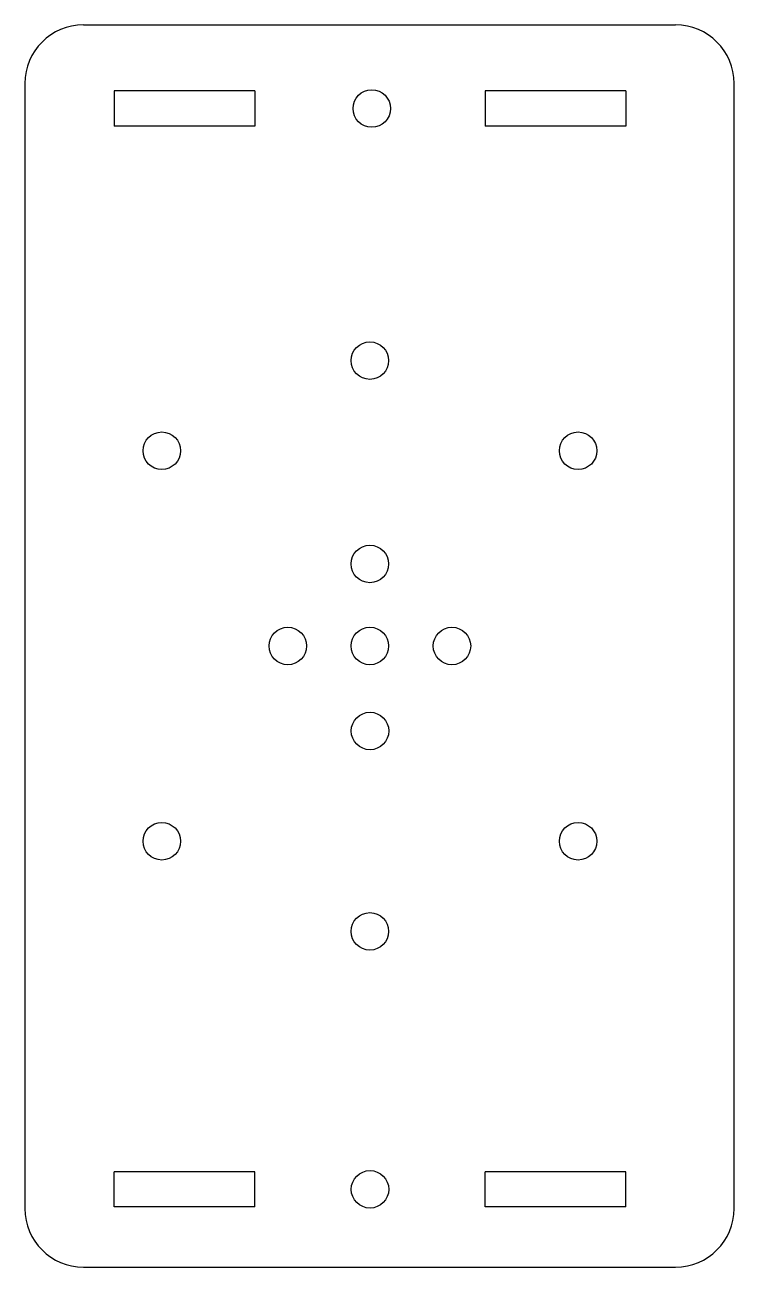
# Model space of a CAD drawing. Extents: x 4 to 64, y -53 to 53.
import ezdxf

# ---------------------------------------------------------------- set-up
doc = ezdxf.new("R2010")
doc.units = 0
doc.layers.add('MODELSKETCH_VISIBLE', color=7, linetype='CONTINUOUS')

msp = doc.modelspace()

# ---------------------------------------------------------------- linework, layer by layer
at = {"layer": 'MODELSKETCH_VISIBLE'}
for p, q in [((9, 53), (59.5, 53)), ((9, 53), (59.5, 53)), ((4, 48), (4, -48)), ((4, 48), (4, -48)), ((64.5, -48), (64.5, 48)), ((64.5, -48), (64.5, 48)), ((23.62, 47.36), (11.62, 47.36)), ((11.62, 47.36), (11.62, 44.36)), ((11.62, 47.36), (11.62, 44.36)), ((23.62, 47.36), (11.62, 47.36)), ((23.62, 47.36), (23.62, 44.36)), ((23.62, 47.36), (23.62, 44.36)), ((55.25, 47.36), (43.25, 47.36)), ((43.25, 47.36), (43.25, 44.36)), ((55.25, 47.36), (43.25, 47.36)), ((43.25, 47.36), (43.25, 44.36)), ((55.25, 47.36), (55.25, 44.36)), ((55.25, 47.36), (55.25, 44.36)), ((23.62, 44.36), (11.62, 44.36)), ((23.62, 44.36), (11.62, 44.36)), ((55.25, 44.36), (43.25, 44.36)), ((55.25, 44.36), (43.25, 44.36)), ((23.62, -44.86), (11.62, -44.86)), ((11.62, -47.86), (11.62, -44.86)), ((11.62, -47.86), (11.62, -44.86)), ((23.62, -44.86), (11.62, -44.86)), ((23.62, -47.86), (23.62, -44.86)), ((23.62, -47.86), (23.62, -44.86)), ((55.25, -44.86), (43.25, -44.86)), ((43.25, -47.86), (43.25, -44.86)), ((55.25, -44.86), (43.25, -44.86)), ((43.25, -47.86), (43.25, -44.86)), ((55.25, -47.86), (55.25, -44.86)), ((55.25, -47.86), (55.25, -44.86)), ((23.62, -47.86), (11.62, -47.86)), ((23.62, -47.86), (11.62, -47.86)), ((55.25, -47.86), (43.25, -47.86)), ((55.25, -47.86), (43.25, -47.86)), ((9, -53), (59.5, -53)), ((9, -53), (59.5, -53))]:
    msp.add_line(p, q, dxfattribs=at)
for centre in [(33.59, 45.86), (33.59, 45.86), (33.43, 24.35), (33.43, 24.35), (15.68, 16.66), (15.68, 16.66), (51.19, 16.66), (51.19, 16.66), (33.43, 7), (33.43, 7), (26.43, 0), (26.43, 0), (33.43, 0), (33.43, 0), (40.43, 0), (40.43, 0), (33.44, -7.25), (33.44, -7.25), (15.68, -16.66), (15.68, -16.66), (51.19, -16.66), (51.19, -16.66), (33.43, -24.35), (33.43, -24.35), (33.44, -46.36), (33.44, -46.36)]:
    msp.add_circle(centre, 1.6, dxfattribs=at)
for centre, start, end in [((9, 48), 90, 180), ((9, 48), 90, 180), ((59.5, 48), 0, 90), ((59.5, 48), 0, 90), ((9, -48), 180, 270), ((9, -48), 180, 270), ((59.5, -48), 270, 0), ((59.5, -48), 270, 0)]:
    msp.add_arc(centre, 5, start, end, dxfattribs=at)

doc.saveas('drawing.dxf')
